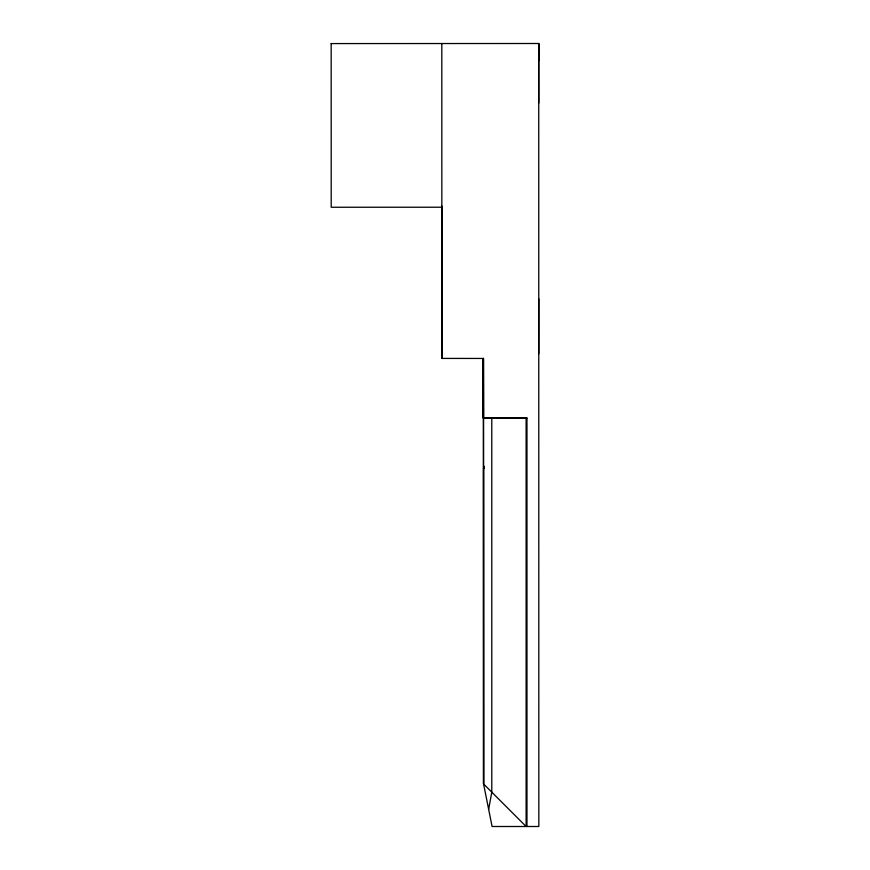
<?xml version="1.0" encoding="UTF-8"?>
<svg xmlns="http://www.w3.org/2000/svg" width="870" height="870" viewBox="0 0 870 870"><rect width="100%" height="100%" fill="white"/><g stroke="black" fill="none" stroke-linecap="round" stroke-linejoin="round"><path stroke-width="1.3" d="M331.165 43.576L538.737 43.5L538.834 826.5L492.083 826.5L483.568 783.946L483.557 358.451L441.884 358.418L441.906 206.081M526.97 826.5L526.97 418.013L526.111 418.013L526.122 826.5L483.568 783.946L483.568 469.06L484.22 466.44M538.78 353.753L538.791 298.812M488.646 809.328L491.789 792.157L491.778 418.013M483.568 469.06L484.34 466.483M441.851 207.223L331.209 207.256L331.165 43.565M483.557 418.013L483.361 358.418L483.35 417.991L526.111 418.013M526.97 418.013L483.35 417.991L483.361 358.418L483.568 783.946M538.737 60.519L538.726 43.511L538.758 103.073M441.808 43.533L441.884 358.418"/></g></svg>
